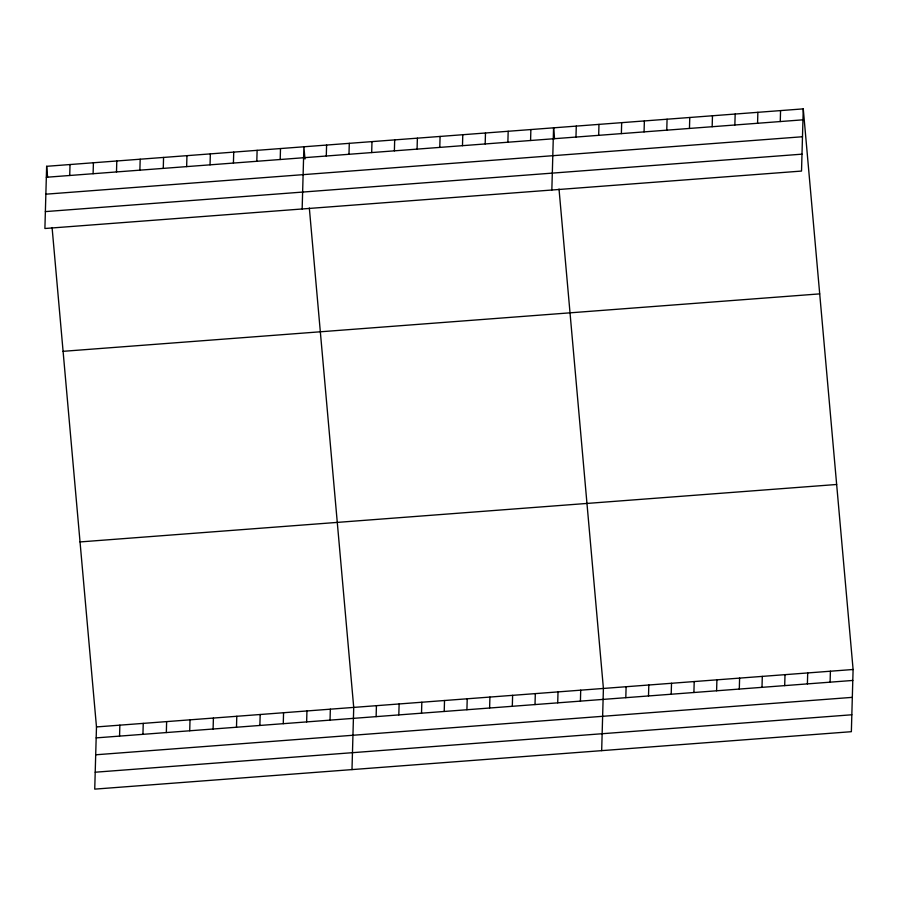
<?xml version="1.0" encoding="UTF-8"?>
<svg xmlns="http://www.w3.org/2000/svg" width="898" height="898" viewBox="0 0 898 898"><rect width="100%" height="100%" fill="white"/><g stroke="black" fill="none" stroke-linecap="round" stroke-linejoin="round"><path stroke-width="1.35" d="M46.64 166.31L44.9 228.507L801.521 171.069L803.261 108.871L46.64 166.31L47.605 177.198M69.718 175.492L70.022 164.536M93.1 173.718L93.414 162.763M52.084 227.531L96.479 726.931L94.739 789.129L851.36 731.69L853.1 669.493L803.261 108.871M116.493 171.945L116.796 160.989M119.557 736.113L119.861 725.157M139.875 170.171L140.189 159.215M142.939 734.34L143.242 723.384M163.268 168.397L163.571 157.442M166.332 732.555L166.635 721.599M186.649 166.613L186.952 155.657M189.714 730.781L190.017 719.826M210.042 164.839L210.345 153.884M213.095 729.008L213.41 718.052M233.424 163.066L233.727 152.11M236.488 727.234L236.791 716.278M256.806 161.292L257.12 150.336M259.87 725.461L260.184 714.505M280.198 159.518L280.502 148.563M283.263 723.687L283.566 712.731M302.155 208.976L303.894 146.789L304.983 159.025M306.645 721.902L306.948 710.947M326.288 156.016L326.591 145.061M330.037 720.129L330.341 709.173M348.985 154.299L349.288 143.343M351.994 769.597L353.722 707.4L309.327 207.999M371.682 152.57L371.985 141.615M376.116 716.638L376.43 705.682M394.379 150.853L394.682 139.886M398.813 714.909L399.127 703.953M417.076 149.124L417.379 138.169M421.521 713.192L421.824 702.236M439.773 147.407L440.087 136.44M444.218 711.463L444.521 700.507M462.481 145.678L462.784 134.722M466.915 709.746L467.218 698.779M485.178 143.949L485.481 132.994M489.612 708.017L489.915 697.061M507.875 142.232L508.178 131.276M512.309 706.299L512.623 695.333M530.572 140.503L530.875 129.548M535.006 704.571L535.32 693.615M551.843 190.028L553.572 127.83L554.549 138.707M557.714 702.842L558.017 691.887M575.966 137.057L576.28 126.102M580.411 701.125L580.714 690.169M598.674 135.34L598.977 124.384M601.671 750.638L603.411 688.44L559.016 189.04M621.371 133.611L621.674 122.656M625.805 697.679L626.108 686.723M644.068 131.894L644.371 120.938M648.502 695.95L648.816 684.994M666.765 130.165L667.068 119.21M671.199 694.233L671.513 683.277M689.462 128.448L689.765 117.492M693.907 692.504L694.21 681.548M712.159 126.719L712.473 115.763M716.604 690.787L716.907 679.831M734.856 125.002L735.17 114.046M739.301 689.058L739.604 678.102M757.564 123.273L757.867 112.317M761.998 687.34L762.301 676.385M780.261 121.556L780.564 110.6M784.695 685.612L785.009 674.656M807.392 683.894L807.706 672.939M830.1 682.166L830.403 671.21M46.337 177.265L802.958 119.827M45.854 194.181L802.486 136.743M45.371 211.602L802.004 154.164M63.085 351.32L819.706 293.882M80.023 541.932L836.655 484.482M96.479 726.931L853.1 669.493M96.165 737.887L852.797 680.448M95.693 754.791L852.325 697.353M95.21 772.213L851.832 714.774"/></g></svg>
